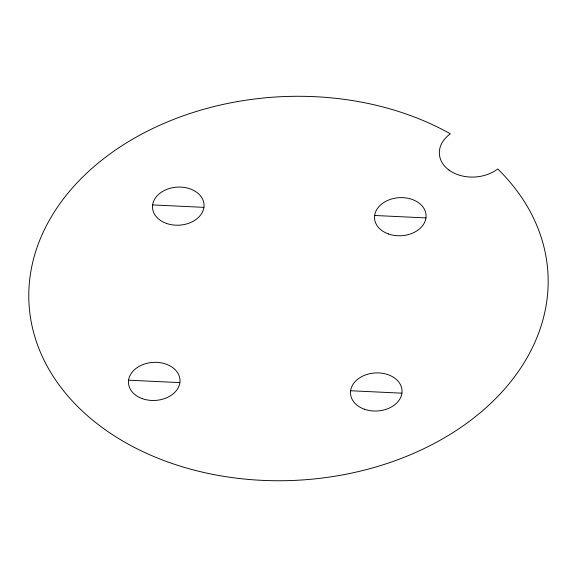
<?xml version="1.0" encoding="UTF-8"?>
<svg xmlns="http://www.w3.org/2000/svg" width="577" height="577" viewBox="0 0 577 577"><rect width="100%" height="100%" fill="white"/><g stroke="black" fill="none" stroke-linecap="round" stroke-linejoin="round"><path stroke-width="0.87" d="M152.616 204.922L203.919 207.359M374.646 215.481L425.949 217.918M128.584 380.185L179.887 382.623M350.614 390.744L401.917 393.182M364.383 409.223A25.806 19.055 -3.5 0 0 402.025 390.398A25.806 19.055 -3.5 0 0 362.392 376.276A25.806 19.055 -3.5 0 0 364.383 409.223M142.353 398.657A25.806 19.055 -3.5 0 0 179.995 379.839A25.806 19.055 -3.5 0 0 140.362 365.71A25.806 19.055 -3.5 0 0 142.353 398.657M166.385 223.393A25.806 19.055 -3.5 0 0 204.027 204.575A25.806 19.055 -3.5 0 0 164.395 190.446A25.806 19.055 -3.5 0 0 166.385 223.393M388.415 233.959A25.806 19.055 -3.5 0 0 426.057 215.134A25.806 19.055 -3.5 0 0 386.424 201.012A25.806 19.055 -3.5 0 0 388.415 233.959M448.877 169.991A34.209 25.265 -3.5 0 0 497.735 168.953A259.91 191.932 -3.5 0 1 339.593 475.434A259.91 191.932 -3.5 0 1 36.07 250.331A259.91 191.932 -3.5 0 1 450.37 133.828A34.209 25.265 -3.5 0 0 448.877 169.991"/></g></svg>
